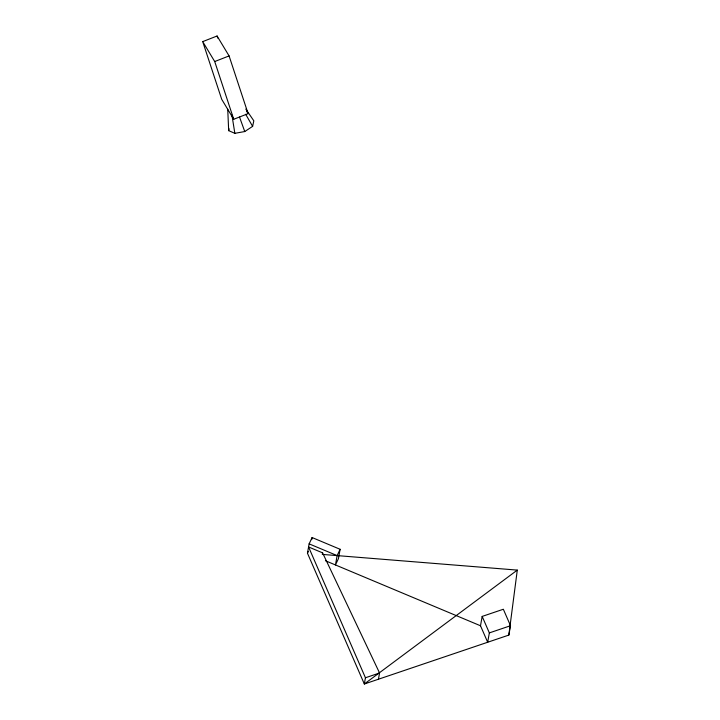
<?xml version="1.0" encoding="UTF-8"?>
<svg xmlns="http://www.w3.org/2000/svg" width="720" height="720" viewBox="0 0 720 720"><rect width="100%" height="100%" fill="white"/><g stroke="black" fill="none" stroke-linecap="round" stroke-linejoin="round"><path stroke-width="1.08" d="M340.11 549.288L337.131 555.597L335.457 564.948L338.436 558.639L340.11 549.288L312.111 537.543L309.132 543.861L307.458 553.212L364.329 684L508.842 635.085L517.293 570.105L323.352 554.49M311.742 539.622L312.111 537.543M322.299 554.409L322.578 552.843L308.574 546.975L365.445 677.763L364.329 684L517.293 570.105M378.441 679.221L379.557 672.984L322.578 552.843M482.175 616.419L489.348 632.898L487.674 642.249L480.501 625.77L482.175 616.419L503.343 609.246L510.516 625.725L508.842 635.085M245.799 109.089L253.827 120.816L252.621 126.36L244.755 131.544L234.846 133.326L228.681 130.653L229.086 128.808M307.458 553.212L308.313 551.403M202.707 41.625L217.071 36L229.086 55.917L248.103 113.643L233.739 119.268L221.724 99.351L202.707 41.625L214.722 61.542L233.739 119.268M214.722 61.542L229.086 55.917M489.348 632.898L510.516 625.725M365.445 677.763L379.557 672.984M309.132 543.861L337.131 555.597M325.458 560.754L480.501 625.77M246.465 110.925L248.103 113.643M245.682 114.282L252.621 126.36M239.526 117.054L244.755 131.544M217.071 36L217.764 38.097M231.939 115.119L234.846 133.326M227.736 109.305L228.681 130.653"/></g></svg>
